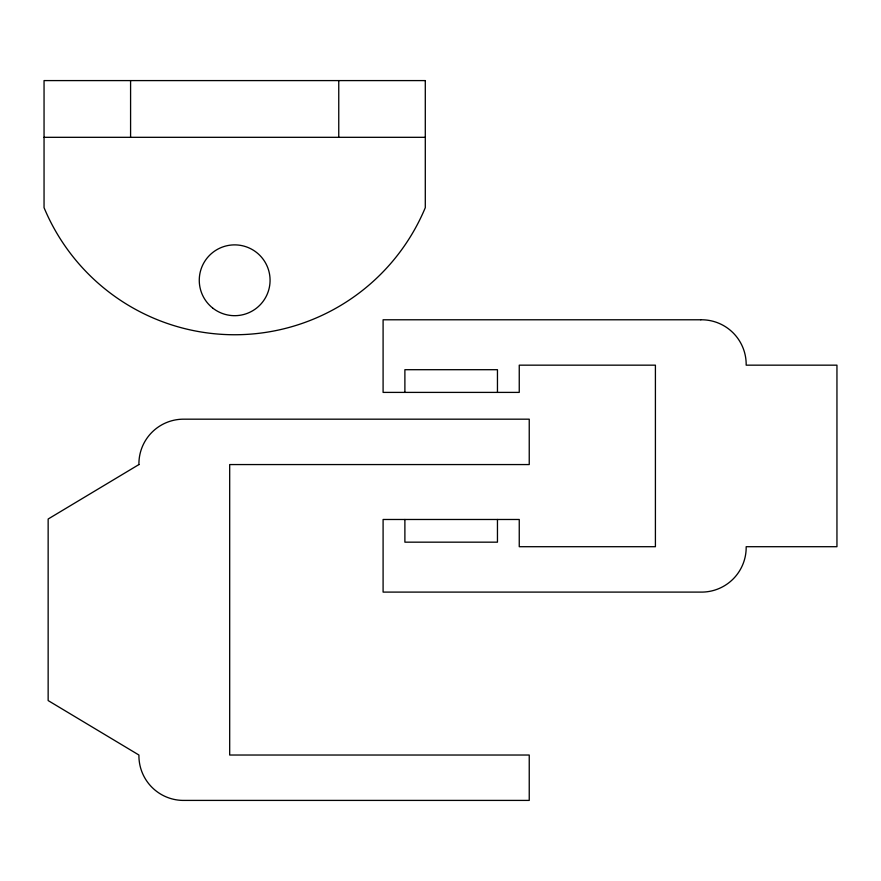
<?xml version="1.0" encoding="UTF-8"?>
<svg xmlns="http://www.w3.org/2000/svg" width="881" height="881" viewBox="0 0 881 881"><rect width="100%" height="100%" fill="white"/><g stroke="black" fill="none" stroke-linecap="round" stroke-linejoin="round"><path stroke-width="1.32" d="M44.05 137.315L425.292 137.315M497.457 392.397L497.457 369.701L404.886 369.701L404.886 392.397M497.457 519.482L497.457 542.167L404.886 542.167L404.886 519.482M338.756 80.589L338.756 137.315M130.586 80.589L130.586 137.315M138.923 464.562L48.147 519.019L48.147 700.571L138.923 755.028A44.634 44.634 0 0 0 184.305 800.411L529.239 800.411L529.239 755.028L229.688 755.028L229.688 464.562L529.239 464.562L529.239 419.18L184.305 419.18A44.634 44.634 0 0 0 138.923 464.562M425.292 80.589L44.05 80.589L44.05 207.663A206.506 206.506 0 0 0 425.292 207.663L425.292 80.589M700.791 319.781L383.092 319.781L383.092 392.397L519.25 392.397L519.25 365.163L655.409 365.163L655.409 546.705L519.25 546.705L519.25 519.482L383.092 519.482L383.092 592.098L700.791 592.098A44.634 44.634 0 0 0 746.174 546.705L836.95 546.705L836.95 365.163L746.174 365.163A44.634 44.634 0 0 0 700.791 319.781M212.585 307.954A35.405 35.405 0 0 0 269.674 285.576A35.405 35.405 0 0 0 221.748 247.319A35.405 35.405 0 0 0 212.585 307.954"/></g></svg>
